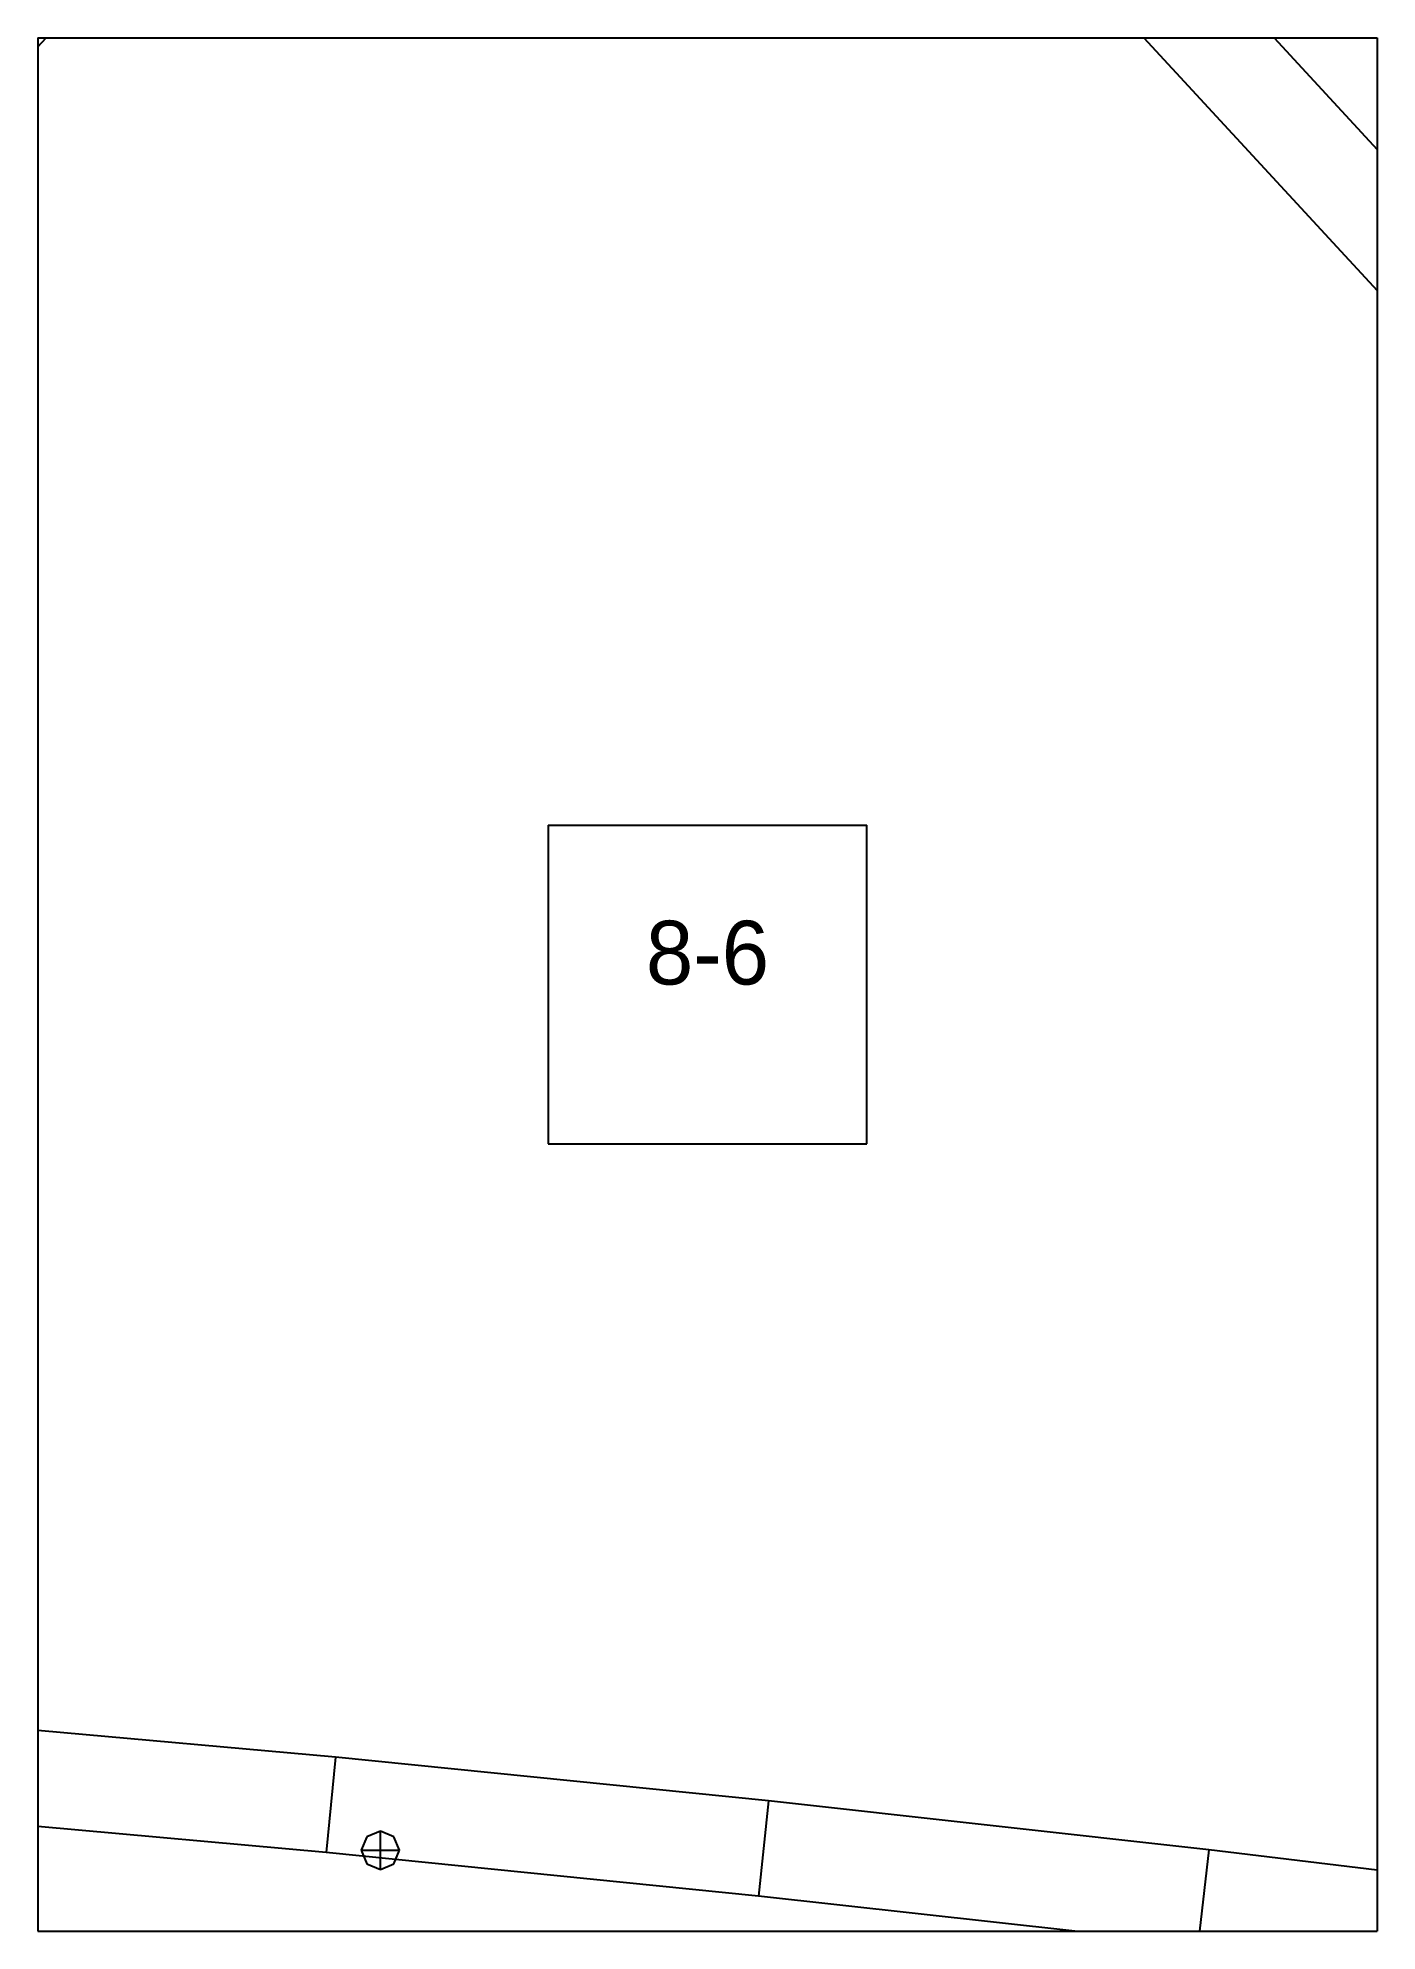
# Paper-space layout 'Plan 8-6' of a CAD drawing. Header units: metres, sheet in millimetres. Extents: x 0 to 210, y 0 to 297.
# The model-space entities are those that its viewports show. They can reach past a viewport. Long polylines and large blocks are cut down to what shows.
import ezdxf
from ezdxf.enums import TextEntityAlignment as Align

# ---------------------------------------------------------------- set-up
doc = ezdxf.new("R2010")
doc.units = ezdxf.units.M
for name, color, linetype in [('default', 7, 'Continuous'), ('TEXTLAYER', 7, 'Continuous'), ('VIEWPORTS', 7, 'Continuous')]:
    doc.layers.add(name, color=color, linetype=linetype)

msp = doc.modelspace()

# ---------------------------------------------------------------- linework, layer by layer
at = {"color": 9}
for p, q in [((1050, -1782), (1050, -2079)), ((1050, -1782), (1050, -2079)), ((1260, -1782), (1260, -2079)), ((1260, -1782), (1260, -2079)), ((840, -2079), (1050, -2079)), ((840, -2079), (1050, -2079)), ((1050, -2079), (1260, -2079)), ((1050, -2079), (1050, -2376)), ((1050, -2079), (1260, -2079)), ((1050, -2079), (1050, -2376)), ((1260, -2079), (1470, -2079)), ((1260, -2079), (1260, -2376)), ((1260, -2079), (1470, -2079)), ((1260, -2079), (1260, -2376)), ((1130, -2202.5), (1180, -2202.5)), ((1130, -2202.5), (1130, -2252.5)), ((1180, -2252.5), (1180, -2202.5)), ((1130, -2252.5), (1180, -2252.5)), ((840, -2376), (1050, -2376)), ((840, -2376), (1050, -2376)), ((1050, -2376), (1260, -2376)), ((1050, -2376), (1050, -2673)), ((1050, -2376), (1260, -2376)), ((1050, -2376), (1050, -2673)), ((1260, -2376), (1470, -2376)), ((1260, -2376), (1260, -2673)), ((1260, -2376), (1470, -2376)), ((1260, -2376), (1260, -2673))]:
    msp.add_line(p, q, dxfattribs=at)
at = {"layer": 'default', "color": 7, "linetype": 'Continuous'}
for p, q in [((1136.71, -1962.88), (1415.04, -2264.56)), ((887.72, -2258.65), (1136.78, -1985.08)), ((1136.78, -1985.08), (1412.49, -2283.92)), ((1096.65, -2348.73), (1030, -2342.7)), ((1096.65, -2348.73), (1095.22, -2363.67)), ((1164.57, -2355.58), (1096.65, -2348.73)), ((1095.22, -2363.67), (1028.72, -2357.65)), ((1164.57, -2355.58), (1162.99, -2370.5)), ((1233.61, -2363.24), (1164.57, -2355.58)), ((1103.7, -2360.32), (1101.58, -2361.19)), ((1105.82, -2361.19), (1103.7, -2360.32)), ((1103.7, -2366.32), (1103.7, -2360.32)), ((1162.99, -2370.5), (1095.22, -2363.67)), ((1101.58, -2361.19), (1100.7, -2363.32)), ((1100.7, -2363.32), (1101.58, -2365.44)), ((1100.7, -2363.32), (1106.7, -2363.32)), ((1106.7, -2363.32), (1105.82, -2361.19)), ((1105.82, -2365.44), (1106.7, -2363.32)), ((1233.61, -2363.24), (1231.89, -2378.14)), ((1303.65, -2371.66), (1233.61, -2363.24)), ((1101.58, -2365.44), (1103.7, -2366.32)), ((1103.7, -2366.32), (1105.82, -2365.44)), ((1231.89, -2378.14), (1162.99, -2370.5))]:
    msp.add_line(p, q, dxfattribs=at)

# ---------------------------------------------------------------- texts
at = {"layer": 'TEXTLAYER', "color": 1}
msp.add_text('8-6', height=10, dxfattribs=at).set_placement((1155, -2227.5), align=Align.CENTER)

psp = doc.layouts.new('Plan 8-6')

# ---------------------------------------------------------------- viewports
at = {"layer": 'VIEWPORTS'}
psp.add_viewport(center=(105, 148.5), size=(210, 297), view_center_point=(1155, -2227.5), view_height=297, dxfattribs=at)

doc.saveas('drawing.dxf')
